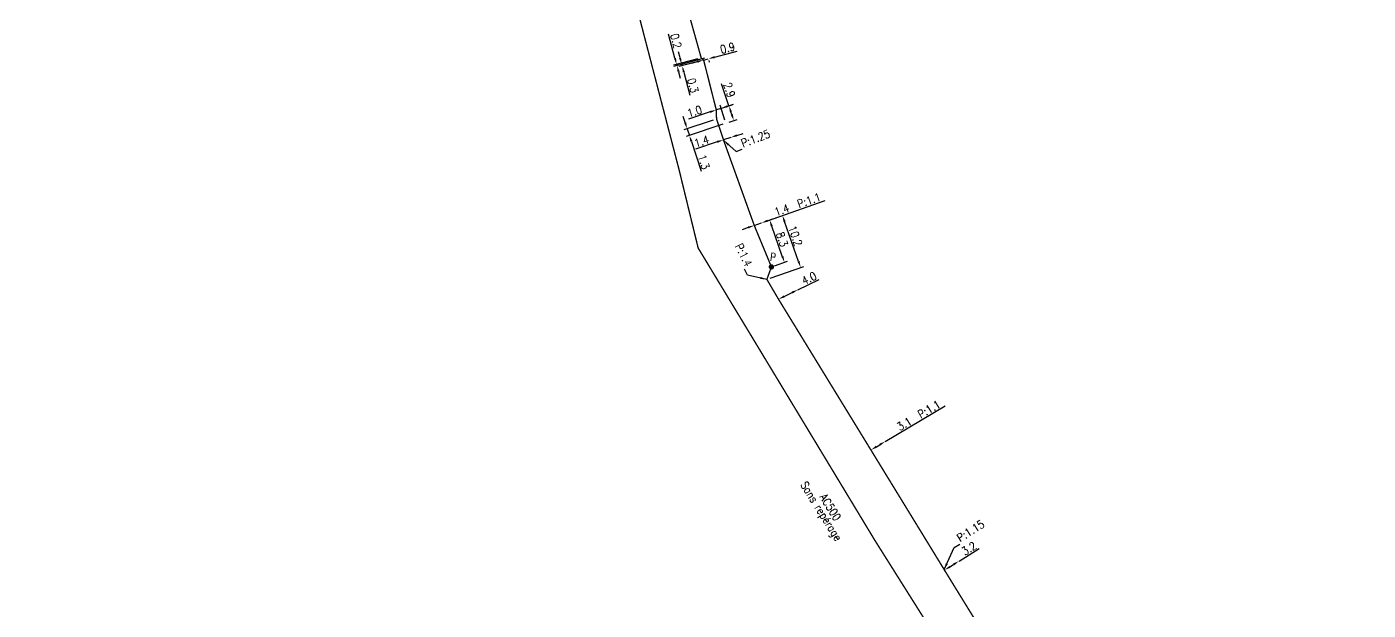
# Model space of a CAD drawing. Header units: millimetres. Extents: x 134000 to 135000, y 130000 to 130989.
# Drawn here: x 133999.9 to 134248.2, y 130386.5 to 130494.5 of the extents above; entities that cross this region are included whole.
import ezdxf
from ezdxf.enums import TextEntityAlignment as Align

# ---------------------------------------------------------------- set-up
doc = ezdxf.new("R2010")
doc.units = ezdxf.units.MM
doc.header["$PDMODE"] = 34
doc.layers.get('0').update_dxf_attribs({"linetype": 'CONTINUOUS'})
doc.layers.get('Defpoints').update_dxf_attribs({"linetype": 'CONTINUOUS'})
doc.layers.add('G_120', color=4, linetype='CONTINUOUS')
doc.layers.add('G_300', color=7, linetype='CONTINUOUS')
doc.styles.add('G_ROMANS', font='ROMANS.SHX', dxfattribs={"width": 0.75})
doc.styles.get("Standard").update_dxf_attribs({"font": 'romans.shx', "width": 0.85})
doc.linetypes.add('G_typB_AP', pattern='A,5,-0.3,["o",Standard,S=1.5,R=0,X=0,Y=-0.5],-1.65', length=6.95)
doc.dimstyles.get("Standard").update_dxf_attribs({"dimtxt": 1.5, "dimasz": 1.2, "dimexe": 0.625, "dimexo": 0.625, "dimgap": 0.25, "dimtad": 1, "dimdec": 1, "dimzin": 0, "dimdsep": 46, "dimtxsty": 'Standard', "dimcen": -0.5, "dimadec": 0, "dimazin": 0, "dimtfac": 1, "dimtdec": 1, "dimtmove": 0, "dimatfit": 3, "dimfxl": 0, "dimtolj": 1, "dimtzin": 0, "dimarcsym": 0})

# ---------------------------------------------------------------- blocks, each defined once
blk = doc.blocks.new('*D73')
at = {"layer": 'Defpoints', "color": 0, "linetype": 'Continuous', "transparency": 16777216}
for p in [(134125.19, 130488.35), (134125.97, 130488.86), (134126.04, 130488.57)]:
    blk.add_point(p, dxfattribs=at)
at = {"layer": 'G_120', "color": 0, "linetype": 'Continuous', "lineweight": -2, "transparency": 16777216}
for p, q in [((134127.2, 130488.88), (134131.38, 130490)), ((134124.03, 130488.04), (134122.87, 130487.72)), ((134125.19, 130488.35), (134126.04, 130488.57)), ((134126.13, 130488.26), (134126.21, 130487.97))]:
    blk.add_line(p, q, dxfattribs=at)
at = {"layer": 'G_120', "color": 0, "linetype": 'Continuous', "transparency": 16777216}
for points in [[(134123.98, 130488.23), (134124.08, 130487.84), (134125.19, 130488.35)], [(134127.15, 130489.08), (134127.26, 130488.69), (134126.04, 130488.57)]]:
    blk.add_solid(points, dxfattribs=at)
at = {"layer": 'G_120', "color": 0, "linetype": 'Continuous', "transparency": 16777216, "insert": (134129.62, 130490.57), "char_height": 1.5, "attachment_point": 5, "rotation": 14.9801}
blk.add_mtext('\\A1;0.9', dxfattribs=at)
blk = doc.blocks.new('*D74')
at = {"layer": 'Defpoints', "color": 0, "linetype": 'Continuous', "transparency": 16777216}
for p in [(134121.13, 130487.57), (134125.19, 130488.35), (134125.97, 130488.86)]:
    blk.add_point(p, dxfattribs=at)
at = {"layer": 'G_120', "color": 0, "linetype": 'Continuous', "lineweight": -2, "transparency": 16777216}
for p, q in [((134120.82, 130488.73), (134120.51, 130489.89)), ((134125.36, 130488.7), (134120.52, 130487.41)), ((134124.58, 130488.18), (134120.6, 130487.12)), ((134121.13, 130487.57), (134121.21, 130487.28)), ((134121.52, 130486.12), (134122.66, 130481.85))]:
    blk.add_line(p, q, dxfattribs=at)
at = {"layer": 'G_120', "color": 0, "linetype": 'Continuous', "transparency": 16777216}
for points in [[(134121.01, 130488.78), (134120.63, 130488.68), (134121.13, 130487.57)], [(134121.71, 130486.17), (134121.32, 130486.07), (134121.21, 130487.28)]]:
    blk.add_solid(points, dxfattribs=at)
at = {"layer": 'G_120', "color": 0, "linetype": 'Continuous', "transparency": 16777216, "insert": (134123.21, 130483.64), "char_height": 1.5, "attachment_point": 5, "rotation": 284.9455}
blk.add_mtext('\\A1;0.3', dxfattribs=at)
blk = doc.blocks.new('*D75')
at = {"layer": 'Defpoints', "color": 0, "linetype": 'Continuous', "transparency": 16777216}
for p in [(134127.53, 130479.11), (134130.78, 130477.13), (134129.34, 130476.65)]:
    blk.add_point(p, dxfattribs=at)
at = {"layer": 'G_120', "color": 0, "linetype": 'Continuous', "lineweight": -2, "transparency": 16777216}
for p, q in [((134129.87, 130479.88), (134128.52, 130483.97)), ((134128.12, 130479.3), (134130.46, 130480.08)), ((134129.93, 130476.85), (134131.37, 130477.32)), ((134130.4, 130478.27), (134130.25, 130478.74))]:
    blk.add_line(p, q, dxfattribs=at)
at = {"layer": 'G_120', "color": 0, "linetype": 'Continuous', "transparency": 16777216}
for points in [[(134130.44, 130478.8), (134130.06, 130478.68), (134129.87, 130479.88)], [(134130.59, 130478.33), (134130.21, 130478.2), (134130.78, 130477.13)]]:
    blk.add_solid(points, dxfattribs=at)
at = {"layer": 'G_120', "color": 0, "linetype": 'Continuous', "transparency": 16777216, "insert": (134129.96, 130482.81), "char_height": 1.5, "attachment_point": 5, "rotation": 288.2778}
blk.add_mtext('\\A1;2.9', dxfattribs=at)
blk = doc.blocks.new('*D76')
at = {"layer": 'Defpoints', "color": 0, "linetype": 'Continuous', "transparency": 16777216}
for p in [(134128.86, 130473.57), (134130.21, 130474.02), (134130.21, 130474.02)]:
    blk.add_point(p, dxfattribs=at)
at = {"layer": 'G_120', "color": 0, "linetype": 'Continuous', "lineweight": -2, "transparency": 16777216}
for p, q in [((134131.35, 130474.4), (134132.49, 130474.77)), ((134127.72, 130473.2), (134123.69, 130471.87)), ((134130.21, 130474.02), (134128.86, 130473.57))]:
    blk.add_line(p, q, dxfattribs=at)
at = {"layer": 'G_120', "color": 0, "linetype": 'Continuous', "transparency": 16777216}
for points in [[(134131.29, 130474.59), (134131.41, 130474.21), (134130.21, 130474.02)], [(134127.66, 130473.39), (134127.78, 130473.01), (134128.86, 130473.57)]]:
    blk.add_solid(points, dxfattribs=at)
at = {"layer": 'G_120', "color": 0, "linetype": 'Continuous', "transparency": 16777216, "insert": (134124.82, 130473.29), "char_height": 1.5, "attachment_point": 5, "rotation": 18.2778}
blk.add_mtext('\\A1;1.4', dxfattribs=at)
blk = doc.blocks.new('*D77')
at = {"layer": 'Defpoints', "color": 0, "linetype": 'Continuous', "transparency": 16777216}
for p in [(134127.58, 130477.44), (134129.34, 130476.65), (134122.55, 130474.41)]:
    blk.add_point(p, dxfattribs=at)
at = {"layer": 'G_120', "color": 0, "linetype": 'Continuous', "lineweight": -2, "transparency": 16777216}
for p, q in [((134121.76, 130476.78), (134121.39, 130477.92)), ((134126.98, 130477.24), (134121.55, 130475.45)), ((134128.75, 130476.46), (134121.95, 130474.21)), ((134122.14, 130475.64), (134122.55, 130474.41)), ((134122.92, 130473.27), (134124.75, 130467.75))]:
    blk.add_line(p, q, dxfattribs=at)
at = {"layer": 'G_120', "color": 0, "linetype": 'Continuous', "transparency": 16777216}
for points in [[(134121.95, 130476.84), (134121.57, 130476.72), (134122.14, 130475.64)], [(134123.11, 130473.33), (134122.73, 130473.21), (134122.55, 130474.41)]]:
    blk.add_solid(points, dxfattribs=at)
at = {"layer": 'G_120', "color": 0, "linetype": 'Continuous', "transparency": 16777216, "insert": (134125.23, 130469.48), "char_height": 1.5, "attachment_point": 5, "rotation": 288.2778}
blk.add_mtext('\\A1;1.3', dxfattribs=at)
blk = doc.blocks.new('*D78')
at = {"layer": 'Defpoints', "color": 0, "linetype": 'Continuous', "transparency": 16777216}
for p in [(134134.56, 130457.74), (134135.88, 130458.21), (134135.88, 130458.21)]:
    blk.add_point(p, dxfattribs=at)
at = {"layer": 'G_120', "color": 0, "linetype": 'Continuous', "lineweight": -2, "transparency": 16777216}
for p, q in [((134137.02, 130458.6), (134147.67, 130462.34)), ((134133.43, 130457.35), (134132.3, 130456.95)), ((134134.56, 130457.74), (134135.88, 130458.21))]:
    blk.add_line(p, q, dxfattribs=at)
at = {"layer": 'G_120', "color": 0, "linetype": 'Continuous', "transparency": 16777216}
for points in [[(134133.36, 130457.53), (134133.5, 130457.16), (134134.56, 130457.74)], [(134136.95, 130458.79), (134137.08, 130458.41), (134135.88, 130458.21)]]:
    blk.add_solid(points, dxfattribs=at)
at = {"layer": 'G_120', "color": 0, "linetype": 'Continuous', "transparency": 16777216, "insert": (134142.58, 130461.62), "char_height": 1.5, "attachment_point": 5, "rotation": 19.3383}
blk.add_mtext('\\A1;1.4  P:1.1', dxfattribs=at)
blk = doc.blocks.new('*D79')
at = {"layer": 'Defpoints', "color": 0, "linetype": 'Continuous', "transparency": 16777216}
for p in [(134135.88, 130458.21), (134137.41, 130458.74), (134137.74, 130450.06)]:
    blk.add_point(p, dxfattribs=at)
at = {"layer": 'G_300', "color": 0, "linetype": 'Continuous', "lineweight": -2, "transparency": 16777216}
for p, q in [((134136.47, 130458.41), (134138, 130458.95)), ((134139.76, 130452.04), (134137.8, 130457.61)), ((134138.33, 130450.27), (134140.74, 130451.12))]:
    blk.add_line(p, q, dxfattribs=at)
at = {"layer": 'G_300', "color": 0, "linetype": 'Continuous', "transparency": 16777216}
for points in [[(134137.99, 130457.67), (134137.61, 130457.54), (134137.41, 130458.74)], [(134139.95, 130452.11), (134139.57, 130451.98), (134140.15, 130450.91)]]:
    blk.add_solid(points, dxfattribs=at)
at = {"layer": 'G_300', "color": 0, "linetype": 'Continuous', "transparency": 16777216, "insert": (134139.72, 130455.16), "char_height": 1.5, "attachment_point": 5, "rotation": 289.3383}
blk.add_mtext('\\A1;8.3', dxfattribs=at)
blk = doc.blocks.new('*D80')
at = {"layer": 'Defpoints', "color": 0, "linetype": 'Continuous', "transparency": 16777216}
for p in [(134135.88, 130458.21), (134139.78, 130459.58), (134136.9, 130447.75)]:
    blk.add_point(p, dxfattribs=at)
at = {"layer": 'G_120', "color": 0, "linetype": 'Continuous', "lineweight": -2, "transparency": 16777216}
for p, q in [((134136.47, 130458.41), (134140.37, 130459.78)), ((134142.76, 130451.08), (134140.18, 130458.44)), ((134137.49, 130447.96), (134143.75, 130450.16))]:
    blk.add_line(p, q, dxfattribs=at)
at = {"layer": 'G_120', "color": 0, "linetype": 'Continuous', "transparency": 16777216}
for points in [[(134140.37, 130458.51), (134139.99, 130458.38), (134139.78, 130459.58)], [(134142.95, 130451.15), (134142.58, 130451.02), (134143.16, 130449.95)]]:
    blk.add_solid(points, dxfattribs=at)
at = {"layer": 'G_120', "color": 0, "linetype": 'Continuous', "transparency": 16777216, "insert": (134142.17, 130455.8), "char_height": 1.5, "attachment_point": 5, "rotation": 289.3383}
blk.add_mtext('\\A1;10.2', dxfattribs=at)
blk = doc.blocks.new('*D81')
at = {"layer": 'Defpoints', "color": 0, "linetype": 'Continuous', "transparency": 16777216}
for p in [(134142.65, 130445.84), (134142.65, 130445.84), (134139.05, 130444.08)]:
    blk.add_point(p, dxfattribs=at)
at = {"layer": 'G_120', "color": 0, "linetype": 'Continuous', "lineweight": -2, "transparency": 16777216}
for p, q in [((134142.65, 130445.84), (134146.57, 130447.76)), ((134140.13, 130444.6), (134141.57, 130445.31))]:
    blk.add_line(p, q, dxfattribs=at)
at = {"layer": 'G_120', "color": 0, "linetype": 'Continuous', "transparency": 16777216}
for points in [[(134140.04, 130444.78), (134140.22, 130444.42), (134139.05, 130444.08)], [(134141.48, 130445.49), (134141.66, 130445.13), (134142.65, 130445.84)]]:
    blk.add_solid(points, dxfattribs=at)
at = {"layer": 'G_120', "color": 0, "linetype": 'Continuous', "transparency": 16777216, "insert": (134144.71, 130447.96), "char_height": 1.5, "attachment_point": 5, "rotation": 26.0858}
blk.add_mtext('\\A1;4.0', dxfattribs=at)
blk = doc.blocks.new('*D82')
at = {"layer": 'Defpoints', "color": 0, "linetype": 'Continuous', "transparency": 16777216}
for p in [(134158.83, 130417.76), (134158.83, 130417.76), (134156.16, 130416.18)]:
    blk.add_point(p, dxfattribs=at)
at = {"layer": 'G_120', "color": 0, "linetype": 'Continuous', "lineweight": -2, "transparency": 16777216}
for p, q in [((134158.83, 130417.76), (134169.92, 130424.32)), ((134157.19, 130416.79), (134157.79, 130417.15))]:
    blk.add_line(p, q, dxfattribs=at)
at = {"layer": 'G_120', "color": 0, "linetype": 'Continuous', "transparency": 16777216}
for points in [[(134157.69, 130417.32), (134157.89, 130416.97), (134158.83, 130417.76)], [(134157.09, 130416.96), (134157.29, 130416.62), (134156.16, 130416.18)]]:
    blk.add_solid(points, dxfattribs=at)
at = {"layer": 'G_120', "color": 0, "linetype": 'Continuous', "transparency": 16777216, "insert": (134164.99, 130422.57), "char_height": 1.5, "attachment_point": 5, "rotation": 30.5945}
blk.add_mtext('\\A1;3.1  P:1.1', dxfattribs=at)
blk = doc.blocks.new('*D83')
at = {"layer": 'Defpoints', "color": 0, "linetype": 'Continuous', "transparency": 16777216}
for p in [(134172.49, 130395.63), (134172.49, 130395.63), (134170.31, 130393.09)]:
    blk.add_point(p, dxfattribs=at)
at = {"layer": 'G_120', "color": 0, "linetype": 'Continuous', "lineweight": -2, "transparency": 16777216}
for p, q in [((134172.49, 130395.63), (134176.2, 130397.94)), ((134169.97, 130393.62), (134169.45, 130394.47)), ((134170.79, 130394.57), (134171.47, 130394.99))]:
    blk.add_line(p, q, dxfattribs=at)
at = {"layer": 'G_120', "color": 0, "linetype": 'Continuous', "transparency": 16777216}
for points in [[(134171.37, 130395.16), (134171.58, 130394.82), (134172.49, 130395.63)], [(134170.69, 130394.74), (134170.9, 130394.4), (134169.78, 130393.94)]]:
    blk.add_solid(points, dxfattribs=at)
at = {"layer": 'G_120', "color": 0, "linetype": 'Continuous', "transparency": 16777216, "insert": (134174.33, 130397.95), "char_height": 1.5, "attachment_point": 5, "rotation": 31.9643}
blk.add_mtext('\\A1;3.2', dxfattribs=at)
blk = doc.blocks.new('*D85')
at = {"layer": 'Defpoints', "color": 0, "linetype": 'Continuous', "transparency": 16777216}
for p in [(134127.53, 130479.11), (134127.53, 130479.11), (134129.34, 130476.65)]:
    blk.add_point(p, dxfattribs=at)
at = {"layer": 'G_120', "color": 0, "linetype": 'Continuous', "lineweight": -2, "transparency": 16777216}
for p, q in [((134129.14, 130477.24), (134128.23, 130480)), ((134129.57, 130479.78), (134130.71, 130480.16)), ((134126.39, 130478.73), (134122.41, 130477.42)), ((134128.43, 130479.4), (134127.53, 130479.11))]:
    blk.add_line(p, q, dxfattribs=at)
at = {"layer": 'G_120', "color": 0, "linetype": 'Continuous', "transparency": 16777216}
for points in [[(134129.51, 130479.97), (134129.63, 130479.59), (134128.43, 130479.4)], [(134126.32, 130478.92), (134126.45, 130478.54), (134127.53, 130479.11)]]:
    blk.add_solid(points, dxfattribs=at)
at = {"layer": 'G_120', "color": 0, "linetype": 'Continuous', "transparency": 16777216, "insert": (134123.51, 130478.83), "char_height": 1.5, "attachment_point": 5, "rotation": 18.2778}
blk.add_mtext('\\A1;1.0', dxfattribs=at)
blk = doc.blocks.new('G_300_12')
at = {"color": 0, "linetype": 'Continuous', "const_width": 0.497, "flags": 128}
blk.add_lwpolyline([(-0.25, 0, 1), (0.25, 0, 1)], format="xyb", close=True, dxfattribs=at)
at = {"color": 0, "linetype": 'Continuous', "style": 'G_ROMANS', "width": 0.75}
blk.add_text('P', height=1.5, dxfattribs=at).set_placement((0, 1.85), align=Align.MIDDLE)
at = {"color": 0, "linetype": 'Continuous', "width": 0.75, "flags": 3}
for tag, p in [('DEF_LEG', (0, -5)), ('DEF_COUP', (0, -7.5)), ('DEF_TYPE', (0, -10))]:
    blk.add_attdef(tag, text='', height=1.2, dxfattribs=at).set_placement(p, align=Align.MIDDLE)
blk = doc.blocks.new('*D128')
at = {"layer": 'Defpoints', "color": 0, "linetype": 'Continuous', "transparency": 16777216}
for p in [(134120.19, 130487.53), (134124.74, 130488.74), (134125.97, 130488.86)]:
    blk.add_point(p, dxfattribs=at)
at = {"layer": 'G_120', "color": 0, "linetype": 'Continuous', "lineweight": -2, "transparency": 16777216}
for p, q in [((134119.88, 130488.69), (134118.69, 130493.16)), ((134124.13, 130488.58), (134119.59, 130487.37)), ((134125.36, 130488.7), (134119.64, 130487.18)), ((134120.25, 130487.34), (134120.19, 130487.53)), ((134120.55, 130486.18), (134120.86, 130485.02))]:
    blk.add_line(p, q, dxfattribs=at)
at = {"layer": 'G_120', "color": 0, "linetype": 'Continuous', "transparency": 16777216}
for points in [[(134120.08, 130488.74), (134119.69, 130488.64), (134120.19, 130487.53)], [(134120.75, 130486.23), (134120.36, 130486.13), (134120.25, 130487.34)]]:
    blk.add_solid(points, dxfattribs=at)
at = {"layer": 'G_120', "color": 0, "linetype": 'Continuous', "transparency": 16777216, "insert": (134120.07, 130491.88), "char_height": 1.5, "attachment_point": 5, "rotation": 284.9455}
blk.add_mtext('\\A1;0.2', dxfattribs=at)

msp = doc.modelspace()

# ---------------------------------------------------------------- linework, layer by layer
at = {"layer": 'G_120', "linetype": 'G_typB_AP', "ltscale": 0.5, "const_width": 0.25, "flags": 128}
for points in [[(134354.75, 130000), (134341.86, 130034.57), (134332.65, 130057.73), (134318.51, 130093.3), (134308.57, 130119.23), (134296.22, 130149.93), (134281.77, 130187.75), (134270.57, 130214.79), (134252.07, 130245.18), (134229.81, 130281.81), (134216.86, 130297.4), (134209.66, 130309.48), (134201.86, 130305.09), (134176.22, 130346.88), (134185.98, 130352.86), (134177.39, 130366.92), (134156.9, 130399.44), (134124.17, 130453.57), (134120.63, 130468.09), (134108.85, 130513.31), (134108.85, 130513.31), (134104.63, 130530.68), (134094.21, 130569.2), (134090.11, 130583.1), (134074.5, 130640.95), (134065.98, 130671.33), (134061.87, 130684.73), (134057.17, 130702.45), (134056.21, 130710.45), (134050.81, 130733.02), (134043.08, 130760.2), (134018.18, 130819.95), (134014.92, 130827.62), (134005.81, 130842.35), (134000, 130854.02)], [(134099.46, 130582.24), (134101.17, 130575.86), (134101.5, 130574.66), (134105.32, 130559.99), (134116.85, 130517.02), (134122.68, 130496.09), (134124.74, 130488.74), (134125.19, 130488.35), (134127.53, 130479.11), (134127.53, 130479.11), (134127.58, 130477.44), (134128.9, 130473.46), (134134.56, 130457.74), (134137.74, 130450.06), (134136.9, 130447.75), (134139.05, 130444.08), (134156.16, 130416.18), (134170.31, 130393.09), (134181.07, 130375.62), (134184.76, 130369.76), (134185.13, 130369.17), (134193.84, 130355.36), (134200.06, 130353.92), (134200.31, 130353.48)]]:
    msp.add_lwpolyline(points, dxfattribs=at)

# ---------------------------------------------------------------- block references
at = {"layer": 'G_300', "rotation": 350.9757190808585}
msp.add_blockref('G_300_12', (134137.74, 130450.06), dxfattribs=at)

# ---------------------------------------------------------------- texts
at = {"layer": 'G_120', "linetype": 'Continuous', "width": 0.85}
for s, p in [('Sans repérage ', (134143.05, 130409.73)), ('AC500', (134146.59, 130407.48))]:
    msp.add_text(s, height=1.5, rotation=301.9671, dxfattribs=at).set_placement(p)
at = {"layer": 'G_120', "linetype": 'Continuous', "char_height": 1.5}
for s, insert, attachment_point, rotation in [('P:1.25', (134132.48, 130472.16), 7, 20.4823), ('P:1.4', (134132.9, 130449.96), 9, 296.1885), ('P:1.15', (134172.68, 130399.1), 7, 32.1154)]:
    msp.add_mtext(s, dxfattribs=dict(at, insert=insert, attachment_point=attachment_point, rotation=rotation))

# ---------------------------------------------------------------- dimensions: what is measured, and where the dimension line sits
at = {"layer": 'G_120', "linetype": 'Continuous'}
for base, p1, p2, angle, picture, middle in [((134120.19, 130487.53), (134125.97, 130488.86), (134124.74, 130488.74), 284.9455, '*D128', (134119.1, 130491.62)), ((134121.13, 130487.57), (134125.19, 130488.35), (134125.97, 130488.86), 284.9455, '*D74', (134122.25, 130483.39)), ((134126.04, 130488.57), (134125.19, 130488.35), (134125.97, 130488.86), 14.9801, '*D73', (134129.88, 130489.6)), ((134130.78, 130477.13), (134127.53, 130479.11), (134129.34, 130476.65), 108.2778, '*D75', (134129.01, 130482.5)), ((134127.5254, 130479.1059), (134129.3401, 130476.6512), (134127.5254, 130479.1059), 198.2778, '*D85', (134123.8272, 130477.8845)), ((134122.55, 130474.41), (134127.58, 130477.44), (134129.34, 130476.65), 108.2778, '*D77', (134124.28, 130469.17)), ((134130.21, 130474.02), (134128.86, 130473.57), (134130.21, 130474.02), 198.2778, '*D76', (134125.13, 130472.34)), ((134139.78, 130459.58), (134136.9, 130447.75), (134135.88, 130458.21), 289.3383, '*D80', (134141.23, 130455.47)), ((134142.65, 130445.84), (134139.05, 130444.08), (134142.65, 130445.84), 206.0858, '*D81', (134145.15, 130447.06)), ((134172.49, 130395.63), (134170.31, 130393.09), (134172.49, 130395.63), 211.9643, '*D83', (134174.85, 130397.1))]:
    dim = msp.add_linear_dim(base=base, p1=p1, p2=p2, angle=angle, dimstyle='Standard', dxfattribs=at)
    dim.commit()
    dim.dimension.update_dxf_attribs({"geometry": picture, "text_midpoint": middle, "dimtype": 160})
for base, p1, p2, angle, picture, middle in [((134135.88, 130458.21), (134134.56, 130457.74), (134135.88, 130458.21), 199.3383, '*D78', (134142.91, 130460.67)), ((134158.83, 130417.76), (134156.16, 130416.18), (134158.83, 130417.76), 210.5945, '*D82', (134165.5, 130421.71))]:
    dim = msp.add_linear_dim(base=base, p1=p1, p2=p2, angle=angle, text='<>  P:1.1', dimstyle='Standard', dxfattribs=at)
    dim.commit()
    dim.dimension.update_dxf_attribs({"geometry": picture, "text_midpoint": middle, "dimtype": 160})
at = {"layer": 'G_300', "linetype": 'Continuous'}
dim = msp.add_linear_dim(base=(134137.41, 130458.74), p1=(134137.74, 130450.06), p2=(134135.88, 130458.21), angle=289.3383, dimstyle='Standard', dxfattribs=at)
dim.commit()
dim.dimension.update_dxf_attribs({"geometry": '*D79', "text_midpoint": (134138.78, 130454.82), "dimtype": 160})

# ---------------------------------------------------------------- leaders
at = {"layer": 'G_120', "linetype": 'Continuous'}
for points in [[(134128.9, 130473.46), (134131.21, 130471.42), (134132.34, 130471.84)], [(134136.9, 130447.75), (134133.31, 130448.54), (134132.78, 130449.62)], [(134169.71, 130394.04), (134171.59, 130398.12), (134172.6, 130398.76)]]:
    msp.add_leader(points, dimstyle='Standard', dxfattribs=at)

doc.saveas('drawing.dxf')
